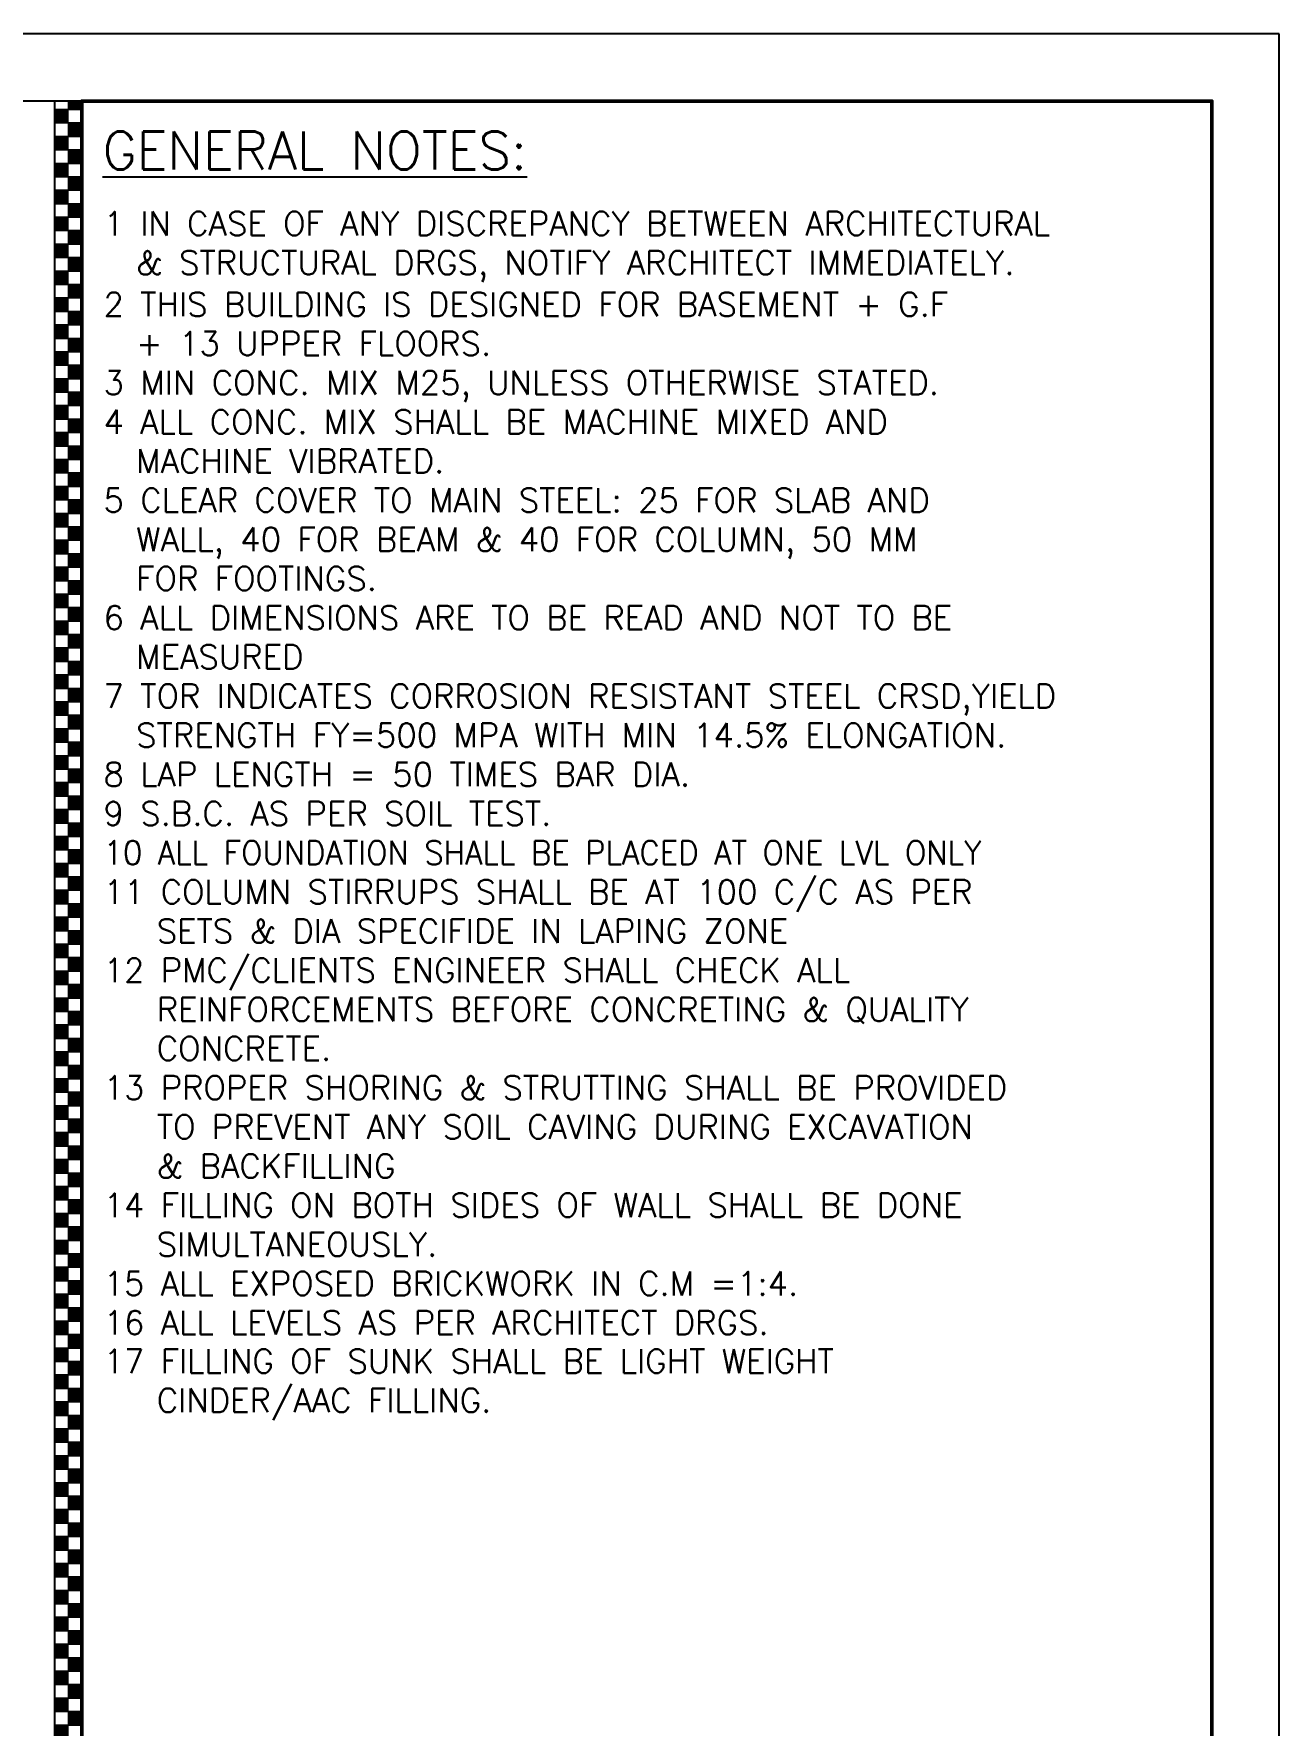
# Model space of a CAD drawing. Extents: x -200722 to 834823, y -494970 to 88783.
# Drawn here: x 305001 to 315183, y -377869 to -364050 of the extents above; entities that cross this region are included whole.
import ezdxf
from ezdxf.enums import TextEntityAlignment as Align

# ---------------------------------------------------------------- set-up
doc = ezdxf.new("R2010")
doc.units = 0
doc.header["$LTSCALE"] = 100
doc.header["$MEASUREMENT"] = 0
doc.layers.get('0').update_dxf_attribs({"linetype": 'CONTINUOUS'})
for name, color, linetype in [('5', 4, 'CONTINUOUS'), ('COR STEEL TAX', 2, 'CONTINUOUS'), ('TEXT', 2, 'CONTINUOUS')]:
    doc.layers.add(name, color=color, linetype=linetype)
doc.layers.add('9_PRINT BOUNDARY_NON PRINT', color=32, linetype='CONTINUOUS', plot=False)
doc.layers.add('9_TITLE TEXT', color=7, linetype='CONTINUOUS', lineweight=20)
doc.styles.get("Standard").update_dxf_attribs({"font": 'simplex.shx'})

# ---------------------------------------------------------------- blocks, each defined once
blk = doc.blocks.new('TITLE CHAIN')
at = {"layer": '9_TITLE TEXT'}
h = blk.add_hatch(color=256, dxfattribs=at)
h.dxf.hatch_style = 1
h.paths.add_polyline_path([(0, -1.62), (1, -1.62), (1, -0.62), (0, -0.62)])
h = blk.add_hatch(color=256, dxfattribs=at)
h.dxf.hatch_style = 1
h.paths.add_polyline_path([(1, -0.62), (2, -0.62), (2, 0), (1, 0)])
h = blk.add_hatch(color=256, dxfattribs=at)
h.dxf.hatch_style = 1
h.paths.add_polyline_path([(1, -2.62), (2, -2.62), (2, -1.62), (1, -1.62)])
h = blk.add_hatch(color=256, dxfattribs=at)
h.dxf.hatch_style = 1
h.paths.add_polyline_path([(0, -3.62), (1, -3.62), (1, -2.62), (0, -2.62)])
h = blk.add_hatch(color=256, dxfattribs=at)
h.dxf.hatch_style = 1
h.paths.add_polyline_path([(1, -4.62), (2, -4.62), (2, -3.62), (1, -3.62)])
h = blk.add_hatch(color=256, dxfattribs=at)
h.dxf.hatch_style = 1
h.paths.add_polyline_path([(0, -5.62), (1, -5.62), (1, -4.62), (0, -4.62)])
h = blk.add_hatch(color=256, dxfattribs=at)
h.dxf.hatch_style = 1
h.paths.add_polyline_path([(1, -6.62), (2, -6.62), (2, -5.62), (1, -5.62)])
h = blk.add_hatch(color=256, dxfattribs=at)
h.dxf.hatch_style = 1
h.paths.add_polyline_path([(0, -7.62), (1, -7.62), (1, -6.62), (0, -6.62)])
h = blk.add_hatch(color=256, dxfattribs=at)
h.dxf.hatch_style = 1
h.paths.add_polyline_path([(0, -9.62), (1, -9.62), (1, -8.62), (0, -8.62)])
h = blk.add_hatch(color=256, dxfattribs=at)
h.dxf.hatch_style = 1
h.paths.add_polyline_path([(1, -8.62), (2, -8.62), (2, -7.62), (1, -7.62)])
h = blk.add_hatch(color=256, dxfattribs=at)
h.dxf.hatch_style = 1
h.paths.add_polyline_path([(1, -10.62), (2, -10.62), (2, -9.62), (1, -9.62)])
h = blk.add_hatch(color=256, dxfattribs=at)
h.dxf.hatch_style = 1
h.paths.add_polyline_path([(0, -11.62), (1, -11.62), (1, -10.62), (0, -10.62)])
h = blk.add_hatch(color=256, dxfattribs=at)
h.dxf.hatch_style = 1
h.paths.add_polyline_path([(1, -12.62), (2, -12.62), (2, -11.62), (1, -11.62)])
h = blk.add_hatch(color=256, dxfattribs=at)
h.dxf.hatch_style = 1
h.paths.add_polyline_path([(0, -13.62), (1, -13.62), (1, -12.62), (0, -12.62)])
h = blk.add_hatch(color=256, dxfattribs=at)
h.dxf.hatch_style = 1
h.paths.add_polyline_path([(1, -14.62), (2, -14.62), (2, -13.62), (1, -13.62)])
h = blk.add_hatch(color=256, dxfattribs=at)
h.dxf.hatch_style = 1
h.paths.add_polyline_path([(0, -15.62), (1, -15.62), (1, -14.62), (0, -14.62)])
h = blk.add_hatch(color=256, dxfattribs=at)
h.dxf.hatch_style = 1
h.paths.add_polyline_path([(1, -16.62), (2, -16.62), (2, -15.62), (1, -15.62)])
h = blk.add_hatch(color=256, dxfattribs=at)
h.dxf.hatch_style = 1
h.paths.add_polyline_path([(0, -17.62), (1, -17.62), (1, -16.62), (0, -16.62)])
h = blk.add_hatch(color=256, dxfattribs=at)
h.dxf.hatch_style = 1
h.paths.add_polyline_path([(0, -19.62), (1, -19.62), (1, -18.62), (0, -18.62)])
h = blk.add_hatch(color=256, dxfattribs=at)
h.dxf.hatch_style = 1
h.paths.add_polyline_path([(1, -18.62), (2, -18.62), (2, -17.62), (1, -17.62)])
h = blk.add_hatch(color=256, dxfattribs=at)
h.dxf.hatch_style = 1
h.paths.add_polyline_path([(1, -20.62), (2, -20.62), (2, -19.62), (1, -19.62)])
h = blk.add_hatch(color=256, dxfattribs=at)
h.dxf.hatch_style = 1
h.paths.add_polyline_path([(0, -21.62), (1, -21.62), (1, -20.62), (0, -20.62)])
h = blk.add_hatch(color=256, dxfattribs=at)
h.dxf.hatch_style = 1
h.paths.add_polyline_path([(1, -22.62), (2, -22.62), (2, -21.62), (1, -21.62)])
h = blk.add_hatch(color=256, dxfattribs=at)
h.dxf.hatch_style = 1
h.paths.add_polyline_path([(0, -23.62), (1, -23.62), (1, -22.62), (0, -22.62)])
h = blk.add_hatch(color=256, dxfattribs=at)
h.dxf.hatch_style = 1
h.paths.add_polyline_path([(1, -24.62), (2, -24.62), (2, -23.62), (1, -23.62)])
h = blk.add_hatch(color=256, dxfattribs=at)
h.dxf.hatch_style = 1
h.paths.add_polyline_path([(0, -25.62), (1, -25.62), (1, -24.62), (0, -24.62)])
h = blk.add_hatch(color=256, dxfattribs=at)
h.dxf.hatch_style = 1
h.paths.add_polyline_path([(1, -26.62), (2, -26.62), (2, -25.62), (1, -25.62)])
h = blk.add_hatch(color=256, dxfattribs=at)
h.dxf.hatch_style = 1
h.paths.add_polyline_path([(0, -27.62), (1, -27.62), (1, -26.62), (0, -26.62)])
h = blk.add_hatch(color=256, dxfattribs=at)
h.dxf.hatch_style = 1
h.paths.add_polyline_path([(1, -28.62), (2, -28.62), (2, -27.62), (1, -27.62)])
h = blk.add_hatch(color=256, dxfattribs=at)
h.dxf.hatch_style = 1
h.paths.add_polyline_path([(0, -29.62), (1, -29.62), (1, -28.62), (0, -28.62)])
h = blk.add_hatch(color=256, dxfattribs=at)
h.dxf.hatch_style = 1
h.paths.add_polyline_path([(1, -30.62), (2, -30.62), (2, -29.62), (1, -29.62)])
h = blk.add_hatch(color=256, dxfattribs=at)
h.dxf.hatch_style = 1
h.paths.add_polyline_path([(0, -31.62), (1, -31.62), (1, -30.62), (0, -30.62)])
h = blk.add_hatch(color=256, dxfattribs=at)
h.dxf.hatch_style = 1
h.paths.add_polyline_path([(0, -33.62), (1, -33.62), (1, -32.62), (0, -32.62)])
h = blk.add_hatch(color=256, dxfattribs=at)
h.dxf.hatch_style = 1
h.paths.add_polyline_path([(1, -32.62), (2, -32.62), (2, -31.62), (1, -31.62)])
h = blk.add_hatch(color=256, dxfattribs=at)
h.dxf.hatch_style = 1
h.paths.add_polyline_path([(1, -34.62), (2, -34.62), (2, -33.62), (1, -33.62)])
h = blk.add_hatch(color=256, dxfattribs=at)
h.dxf.hatch_style = 1
h.paths.add_polyline_path([(0, -35.62), (1, -35.62), (1, -34.62), (0, -34.62)])
h = blk.add_hatch(color=256, dxfattribs=at)
h.dxf.hatch_style = 1
h.paths.add_polyline_path([(1, -36.62), (2, -36.62), (2, -35.62), (1, -35.62)])
h = blk.add_hatch(color=256, dxfattribs=at)
h.dxf.hatch_style = 1
h.paths.add_polyline_path([(0, -37.62), (1, -37.62), (1, -36.62), (0, -36.62)])
h = blk.add_hatch(color=256, dxfattribs=at)
h.dxf.hatch_style = 1
h.paths.add_polyline_path([(1, -38.62), (2, -38.62), (2, -37.62), (1, -37.62)])
h = blk.add_hatch(color=256, dxfattribs=at)
h.dxf.hatch_style = 1
h.paths.add_polyline_path([(0, -39.62), (1, -39.62), (1, -38.62), (0, -38.62)])
h = blk.add_hatch(color=256, dxfattribs=at)
h.dxf.hatch_style = 1
h.paths.add_polyline_path([(1, -40.62), (2, -40.62), (2, -39.62), (1, -39.62)])
h = blk.add_hatch(color=256, dxfattribs=at)
h.dxf.hatch_style = 1
h.paths.add_polyline_path([(0, -41.62), (1, -41.62), (1, -40.62), (0, -40.62)])
h = blk.add_hatch(color=256, dxfattribs=at)
h.dxf.hatch_style = 1
h.paths.add_polyline_path([(0, -43.62), (1, -43.62), (1, -42.62), (0, -42.62)])
h = blk.add_hatch(color=256, dxfattribs=at)
h.dxf.hatch_style = 1
h.paths.add_polyline_path([(1, -42.62), (2, -42.62), (2, -41.62), (1, -41.62)])
h = blk.add_hatch(color=256, dxfattribs=at)
h.dxf.hatch_style = 1
h.paths.add_polyline_path([(1, -44.62), (2, -44.62), (2, -43.62), (1, -43.62)])
h = blk.add_hatch(color=256, dxfattribs=at)
h.dxf.hatch_style = 1
h.paths.add_polyline_path([(0, -45.62), (1, -45.62), (1, -44.62), (0, -44.62)])
h = blk.add_hatch(color=256, dxfattribs=at)
h.dxf.hatch_style = 1
h.paths.add_polyline_path([(1, -46.62), (2, -46.62), (2, -45.62), (1, -45.62)])
h = blk.add_hatch(color=256, dxfattribs=at)
h.dxf.hatch_style = 1
h.paths.add_polyline_path([(0, -47.62), (1, -47.62), (1, -46.62), (0, -46.62)])
h = blk.add_hatch(color=256, dxfattribs=at)
h.dxf.hatch_style = 1
h.paths.add_polyline_path([(1, -48.62), (2, -48.62), (2, -47.62), (1, -47.62)])
h = blk.add_hatch(color=256, dxfattribs=at)
h.dxf.hatch_style = 1
h.paths.add_polyline_path([(0, -49.62), (1, -49.62), (1, -48.62), (0, -48.62)])
h = blk.add_hatch(color=256, dxfattribs=at)
h.dxf.hatch_style = 1
h.paths.add_polyline_path([(1, -50.62), (2, -50.62), (2, -49.62), (1, -49.62)])
h = blk.add_hatch(color=256, dxfattribs=at)
h.dxf.hatch_style = 1
h.paths.add_polyline_path([(0, -51.62), (1, -51.62), (1, -50.62), (0, -50.62)])
h = blk.add_hatch(color=256, dxfattribs=at)
h.dxf.hatch_style = 1
h.paths.add_polyline_path([(0, -53.62), (1, -53.62), (1, -52.62), (0, -52.62)])
h = blk.add_hatch(color=256, dxfattribs=at)
h.dxf.hatch_style = 1
h.paths.add_polyline_path([(1, -52.62), (2, -52.62), (2, -51.62), (1, -51.62)])
h = blk.add_hatch(color=256, dxfattribs=at)
h.dxf.hatch_style = 1
h.paths.add_polyline_path([(1, -54.62), (2, -54.62), (2, -53.62), (1, -53.62)])
h = blk.add_hatch(color=256, dxfattribs=at)
h.dxf.hatch_style = 1
h.paths.add_polyline_path([(0, -55.62), (1, -55.62), (1, -54.62), (0, -54.62)])
h = blk.add_hatch(color=256, dxfattribs=at)
h.dxf.hatch_style = 1
h.paths.add_polyline_path([(1, -56.62), (2, -56.62), (2, -55.62), (1, -55.62)])
h = blk.add_hatch(color=256, dxfattribs=at)
h.dxf.hatch_style = 1
h.paths.add_polyline_path([(0, -57.62), (1, -57.62), (1, -56.62), (0, -56.62)])
h = blk.add_hatch(color=256, dxfattribs=at)
h.dxf.hatch_style = 1
h.paths.add_polyline_path([(1, -58.62), (2, -58.62), (2, -57.62), (1, -57.62)])
h = blk.add_hatch(color=256, dxfattribs=at)
h.dxf.hatch_style = 1
h.paths.add_polyline_path([(0, -59.62), (1, -59.62), (1, -58.62), (0, -58.62)])
h = blk.add_hatch(color=256, dxfattribs=at)
h.dxf.hatch_style = 1
h.paths.add_polyline_path([(1, -60.62), (2, -60.62), (2, -59.62), (1, -59.62)])
h = blk.add_hatch(color=256, dxfattribs=at)
h.dxf.hatch_style = 1
h.paths.add_polyline_path([(0, -61.62), (1, -61.62), (1, -60.62), (0, -60.62)])
h = blk.add_hatch(color=256, dxfattribs=at)
h.dxf.hatch_style = 1
h.paths.add_polyline_path([(0, -63.62), (1, -63.62), (1, -62.62), (0, -62.62)])
h = blk.add_hatch(color=256, dxfattribs=at)
h.dxf.hatch_style = 1
h.paths.add_polyline_path([(1, -62.62), (2, -62.62), (2, -61.62), (1, -61.62)])
h = blk.add_hatch(color=256, dxfattribs=at)
h.dxf.hatch_style = 1
h.paths.add_polyline_path([(1, -64.62), (2, -64.62), (2, -63.62), (1, -63.62)])
h = blk.add_hatch(color=256, dxfattribs=at)
h.dxf.hatch_style = 1
h.paths.add_polyline_path([(0, -65.62), (1, -65.62), (1, -64.62), (0, -64.62)])
h = blk.add_hatch(color=256, dxfattribs=at)
h.dxf.hatch_style = 1
h.paths.add_polyline_path([(1, -66.62), (2, -66.62), (2, -65.62), (1, -65.62)])
h = blk.add_hatch(color=256, dxfattribs=at)
h.dxf.hatch_style = 1
h.paths.add_polyline_path([(0, -67.62), (1, -67.62), (1, -66.62), (0, -66.62)])
h = blk.add_hatch(color=256, dxfattribs=at)
h.dxf.hatch_style = 1
h.paths.add_polyline_path([(1, -68.62), (2, -68.62), (2, -67.62), (1, -67.62)])
h = blk.add_hatch(color=256, dxfattribs=at)
h.dxf.hatch_style = 1
h.paths.add_polyline_path([(0, -69.62), (1, -69.62), (1, -68.62), (0, -68.62)])
h = blk.add_hatch(color=256, dxfattribs=at)
h.dxf.hatch_style = 1
h.paths.add_polyline_path([(1, -70.62), (2, -70.62), (2, -69.62), (1, -69.62)])
h = blk.add_hatch(color=256, dxfattribs=at)
h.dxf.hatch_style = 1
h.paths.add_polyline_path([(0, -71.62), (1, -71.62), (1, -70.62), (0, -70.62)])
h = blk.add_hatch(color=256, dxfattribs=at)
h.dxf.hatch_style = 1
h.paths.add_polyline_path([(0, -73.62), (1, -73.62), (1, -72.62), (0, -72.62)])
h = blk.add_hatch(color=256, dxfattribs=at)
h.dxf.hatch_style = 1
h.paths.add_polyline_path([(1, -72.62), (2, -72.62), (2, -71.62), (1, -71.62)])
h = blk.add_hatch(color=256, dxfattribs=at)
h.dxf.hatch_style = 1
h.paths.add_polyline_path([(1, -74.62), (2, -74.62), (2, -73.62), (1, -73.62)])
h = blk.add_hatch(color=256, dxfattribs=at)
h.dxf.hatch_style = 1
h.paths.add_polyline_path([(0, -75.62), (1, -75.62), (1, -74.62), (0, -74.62)])
h = blk.add_hatch(color=256, dxfattribs=at)
h.dxf.hatch_style = 1
h.paths.add_polyline_path([(0, -77.62), (1, -77.62), (1, -76.62), (0, -76.62)])
h = blk.add_hatch(color=256, dxfattribs=at)
h.dxf.hatch_style = 1
h.paths.add_polyline_path([(1, -76.62), (2, -76.62), (2, -75.62), (1, -75.62)])
h = blk.add_hatch(color=256, dxfattribs=at)
h.dxf.hatch_style = 1
h.paths.add_polyline_path([(1, -78.62), (2, -78.62), (2, -77.62), (1, -77.62)])
h = blk.add_hatch(color=256, dxfattribs=at)
h.dxf.hatch_style = 1
h.paths.add_polyline_path([(0, -79.62), (1, -79.62), (1, -78.62), (0, -78.62)])
h = blk.add_hatch(color=256, dxfattribs=at)
h.dxf.hatch_style = 1
h.paths.add_polyline_path([(1, -80.62), (2, -80.62), (2, -79.62), (1, -79.62)])
h = blk.add_hatch(color=256, dxfattribs=at)
h.dxf.hatch_style = 1
h.paths.add_polyline_path([(0, -81.62), (1, -81.62), (1, -80.62), (0, -80.62)])
h = blk.add_hatch(color=256, dxfattribs=at)
h.dxf.hatch_style = 1
h.paths.add_polyline_path([(1, -82.62), (2, -82.62), (2, -81.62), (1, -81.62)])
h = blk.add_hatch(color=256, dxfattribs=at)
h.dxf.hatch_style = 1
h.paths.add_polyline_path([(0, -83.62), (1, -83.62), (1, -82.62), (0, -82.62)])
h = blk.add_hatch(color=256, dxfattribs=at)
h.dxf.hatch_style = 1
h.paths.add_polyline_path([(1, -84.62), (2, -84.62), (2, -83.62), (1, -83.62)])
h = blk.add_hatch(color=256, dxfattribs=at)
h.dxf.hatch_style = 1
h.paths.add_polyline_path([(0, -85.62), (1, -85.62), (1, -84.62), (0, -84.62)])
h = blk.add_hatch(color=256, dxfattribs=at)
h.dxf.hatch_style = 1
h.paths.add_polyline_path([(0, -87.62), (1, -87.62), (1, -86.62), (0, -86.62)])
h = blk.add_hatch(color=256, dxfattribs=at)
h.dxf.hatch_style = 1
h.paths.add_polyline_path([(1, -86.62), (2, -86.62), (2, -85.62), (1, -85.62)])
h = blk.add_hatch(color=256, dxfattribs=at)
h.dxf.hatch_style = 1
h.paths.add_polyline_path([(1, -88.62), (2, -88.62), (2, -87.62), (1, -87.62)])
h = blk.add_hatch(color=256, dxfattribs=at)
h.dxf.hatch_style = 1
h.paths.add_polyline_path([(0, -89.62), (1, -89.62), (1, -88.62), (0, -88.62)])
h = blk.add_hatch(color=256, dxfattribs=at)
h.dxf.hatch_style = 1
h.paths.add_polyline_path([(1, -90.62), (2, -90.62), (2, -89.62), (1, -89.62)])
h = blk.add_hatch(color=256, dxfattribs=at)
h.dxf.hatch_style = 1
h.paths.add_polyline_path([(0, -91.62), (1, -91.62), (1, -90.62), (0, -90.62)])
h = blk.add_hatch(color=256, dxfattribs=at)
h.dxf.hatch_style = 1
h.paths.add_polyline_path([(1, -92.62), (2, -92.62), (2, -91.62), (1, -91.62)])
h = blk.add_hatch(color=256, dxfattribs=at)
h.dxf.hatch_style = 1
h.paths.add_polyline_path([(0, -93.62), (1, -93.62), (1, -92.62), (0, -92.62)])
h = blk.add_hatch(color=256, dxfattribs=at)
h.dxf.hatch_style = 1
h.paths.add_polyline_path([(1, -94.62), (2, -94.62), (2, -93.62), (1, -93.62)])
h = blk.add_hatch(color=256, dxfattribs=at)
h.dxf.hatch_style = 1
h.paths.add_polyline_path([(0, -95.62), (1, -95.62), (1, -94.62), (0, -94.62)])
h = blk.add_hatch(color=256, dxfattribs=at)
h.dxf.hatch_style = 1
h.paths.add_polyline_path([(0, -97.62), (1, -97.62), (1, -96.62), (0, -96.62)])
h = blk.add_hatch(color=256, dxfattribs=at)
h.dxf.hatch_style = 1
h.paths.add_polyline_path([(1, -96.62), (2, -96.62), (2, -95.62), (1, -95.62)])
h = blk.add_hatch(color=256, dxfattribs=at)
h.dxf.hatch_style = 1
h.paths.add_polyline_path([(1, -98.62), (2, -98.62), (2, -97.62), (1, -97.62)])
h = blk.add_hatch(color=256, dxfattribs=at)
h.dxf.hatch_style = 1
h.paths.add_polyline_path([(0, -99.62), (1, -99.62), (1, -98.62), (0, -98.62)])
h = blk.add_hatch(color=256, dxfattribs=at)
h.dxf.hatch_style = 1
h.paths.add_polyline_path([(1, -100.62), (2, -100.62), (2, -99.62), (1, -99.62)])
h = blk.add_hatch(color=256, dxfattribs=at)
h.dxf.hatch_style = 1
h.paths.add_polyline_path([(0, -101.62), (1, -101.62), (1, -100.62), (0, -100.62)])
h = blk.add_hatch(color=256, dxfattribs=at)
h.dxf.hatch_style = 1
h.paths.add_polyline_path([(1, -102.62), (2, -102.62), (2, -101.62), (1, -101.62)])
h = blk.add_hatch(color=256, dxfattribs=at)
h.dxf.hatch_style = 1
h.paths.add_polyline_path([(0, -103.62), (1, -103.62), (1, -102.62), (0, -102.62)])
h = blk.add_hatch(color=256, dxfattribs=at)
h.dxf.hatch_style = 1
h.paths.add_polyline_path([(1, -104.62), (2, -104.62), (2, -103.62), (1, -103.62)])
h = blk.add_hatch(color=256, dxfattribs=at)
h.dxf.hatch_style = 1
h.paths.add_polyline_path([(0, -105.62), (1, -105.62), (1, -104.62), (0, -104.62)])
h = blk.add_hatch(color=256, dxfattribs=at)
h.dxf.hatch_style = 1
h.paths.add_polyline_path([(0, -107.62), (1, -107.62), (1, -106.62), (0, -106.62)])
h = blk.add_hatch(color=256, dxfattribs=at)
h.dxf.hatch_style = 1
h.paths.add_polyline_path([(1, -106.62), (2, -106.62), (2, -105.62), (1, -105.62)])
h = blk.add_hatch(color=256, dxfattribs=at)
h.dxf.hatch_style = 1
h.paths.add_polyline_path([(1, -108.62), (2, -108.62), (2, -107.62), (1, -107.62)])
h = blk.add_hatch(color=256, dxfattribs=at)
h.dxf.hatch_style = 1
h.paths.add_polyline_path([(0, -109.62), (1, -109.62), (1, -108.62), (0, -108.62)])
h = blk.add_hatch(color=256, dxfattribs=at)
h.dxf.hatch_style = 1
h.paths.add_polyline_path([(1, -110.62), (2, -110.62), (2, -109.62), (1, -109.62)])
h = blk.add_hatch(color=256, dxfattribs=at)
h.dxf.hatch_style = 1
h.paths.add_polyline_path([(0, -111.62), (1, -111.62), (1, -110.62), (0, -110.62)])
h = blk.add_hatch(color=256, dxfattribs=at)
h.dxf.hatch_style = 1
h.paths.add_polyline_path([(1, -112.62), (2, -112.62), (2, -111.62), (1, -111.62)])
h = blk.add_hatch(color=256, dxfattribs=at)
h.dxf.hatch_style = 1
h.paths.add_polyline_path([(0, -113.62), (1, -113.62), (1, -112.62), (0, -112.62)])
h = blk.add_hatch(color=256, dxfattribs=at)
h.dxf.hatch_style = 1
h.paths.add_polyline_path([(1, -114.62), (2, -114.62), (2, -113.62), (1, -113.62)])
h = blk.add_hatch(color=256, dxfattribs=at)
h.dxf.hatch_style = 1
h.paths.add_polyline_path([(0, -115.62), (1, -115.62), (1, -114.62), (0, -114.62)])
h = blk.add_hatch(color=256, dxfattribs=at)
h.dxf.hatch_style = 1
h.paths.add_polyline_path([(0, -117.62), (1, -117.62), (1, -116.62), (0, -116.62)])
h = blk.add_hatch(color=256, dxfattribs=at)
h.dxf.hatch_style = 1
h.paths.add_polyline_path([(1, -116.62), (2, -116.62), (2, -115.62), (1, -115.62)])
h = blk.add_hatch(color=256, dxfattribs=at)
h.dxf.hatch_style = 1
h.paths.add_polyline_path([(1, -118.62), (2, -118.62), (2, -117.62), (1, -117.62)])
h = blk.add_hatch(color=256, dxfattribs=at)
h.dxf.hatch_style = 1
h.paths.add_polyline_path([(0, -119.62), (1, -119.62), (1, -118.62), (0, -118.62)])
h = blk.add_hatch(color=256, dxfattribs=at)
h.dxf.hatch_style = 1
h.paths.add_polyline_path([(1, -120.62), (2, -120.62), (2, -119.62), (1, -119.62)])
h = blk.add_hatch(color=256, dxfattribs=at)
h.dxf.hatch_style = 1
h.paths.add_polyline_path([(0, -121.62), (1, -121.62), (1, -120.62), (0, -120.62)])
for p, q in [((0, -584), (0, 0)), ((2, -584), (2, 0))]:
    blk.add_line(p, q, dxfattribs=at)
for points in [[(0, -1.62), (1, -1.62), (1, -0.62), (0, -0.62)], [(1, -0.62), (2, -0.62), (2, 0), (1, 0)], [(1, -2.62), (2, -2.62), (2, -1.62), (1, -1.62)], [(0, -3.62), (1, -3.62), (1, -2.62), (0, -2.62)], [(1, -4.62), (2, -4.62), (2, -3.62), (1, -3.62)], [(0, -5.62), (1, -5.62), (1, -4.62), (0, -4.62)], [(1, -6.62), (2, -6.62), (2, -5.62), (1, -5.62)], [(0, -7.62), (1, -7.62), (1, -6.62), (0, -6.62)], [(0, -9.62), (1, -9.62), (1, -8.62), (0, -8.62)], [(1, -8.62), (2, -8.62), (2, -7.62), (1, -7.62)], [(1, -10.62), (2, -10.62), (2, -9.62), (1, -9.62)], [(0, -11.62), (1, -11.62), (1, -10.62), (0, -10.62)], [(1, -12.62), (2, -12.62), (2, -11.62), (1, -11.62)], [(0, -13.62), (1, -13.62), (1, -12.62), (0, -12.62)], [(1, -14.62), (2, -14.62), (2, -13.62), (1, -13.62)], [(0, -15.62), (1, -15.62), (1, -14.62), (0, -14.62)], [(1, -16.62), (2, -16.62), (2, -15.62), (1, -15.62)], [(0, -17.62), (1, -17.62), (1, -16.62), (0, -16.62)], [(0, -19.62), (1, -19.62), (1, -18.62), (0, -18.62)], [(1, -18.62), (2, -18.62), (2, -17.62), (1, -17.62)], [(1, -20.62), (2, -20.62), (2, -19.62), (1, -19.62)], [(0, -21.62), (1, -21.62), (1, -20.62), (0, -20.62)], [(1, -22.62), (2, -22.62), (2, -21.62), (1, -21.62)], [(0, -23.62), (1, -23.62), (1, -22.62), (0, -22.62)], [(1, -24.62), (2, -24.62), (2, -23.62), (1, -23.62)], [(0, -25.62), (1, -25.62), (1, -24.62), (0, -24.62)], [(1, -26.62), (2, -26.62), (2, -25.62), (1, -25.62)], [(0, -27.62), (1, -27.62), (1, -26.62), (0, -26.62)], [(1, -28.62), (2, -28.62), (2, -27.62), (1, -27.62)], [(0, -29.62), (1, -29.62), (1, -28.62), (0, -28.62)], [(1, -30.62), (2, -30.62), (2, -29.62), (1, -29.62)], [(0, -31.62), (1, -31.62), (1, -30.62), (0, -30.62)], [(0, -33.62), (1, -33.62), (1, -32.62), (0, -32.62)], [(1, -32.62), (2, -32.62), (2, -31.62), (1, -31.62)], [(1, -34.62), (2, -34.62), (2, -33.62), (1, -33.62)], [(0, -35.62), (1, -35.62), (1, -34.62), (0, -34.62)], [(1, -36.62), (2, -36.62), (2, -35.62), (1, -35.62)], [(0, -37.62), (1, -37.62), (1, -36.62), (0, -36.62)], [(1, -38.62), (2, -38.62), (2, -37.62), (1, -37.62)], [(0, -39.62), (1, -39.62), (1, -38.62), (0, -38.62)], [(1, -40.62), (2, -40.62), (2, -39.62), (1, -39.62)], [(0, -41.62), (1, -41.62), (1, -40.62), (0, -40.62)], [(0, -43.62), (1, -43.62), (1, -42.62), (0, -42.62)], [(1, -42.62), (2, -42.62), (2, -41.62), (1, -41.62)], [(1, -44.62), (2, -44.62), (2, -43.62), (1, -43.62)], [(0, -45.62), (1, -45.62), (1, -44.62), (0, -44.62)], [(1, -46.62), (2, -46.62), (2, -45.62), (1, -45.62)], [(0, -47.62), (1, -47.62), (1, -46.62), (0, -46.62)], [(1, -48.62), (2, -48.62), (2, -47.62), (1, -47.62)], [(0, -49.62), (1, -49.62), (1, -48.62), (0, -48.62)], [(1, -50.62), (2, -50.62), (2, -49.62), (1, -49.62)], [(0, -51.62), (1, -51.62), (1, -50.62), (0, -50.62)], [(0, -53.62), (1, -53.62), (1, -52.62), (0, -52.62)], [(1, -52.62), (2, -52.62), (2, -51.62), (1, -51.62)], [(1, -54.62), (2, -54.62), (2, -53.62), (1, -53.62)], [(0, -55.62), (1, -55.62), (1, -54.62), (0, -54.62)], [(1, -56.62), (2, -56.62), (2, -55.62), (1, -55.62)], [(0, -57.62), (1, -57.62), (1, -56.62), (0, -56.62)], [(1, -58.62), (2, -58.62), (2, -57.62), (1, -57.62)], [(0, -59.62), (1, -59.62), (1, -58.62), (0, -58.62)], [(1, -60.62), (2, -60.62), (2, -59.62), (1, -59.62)], [(0, -61.62), (1, -61.62), (1, -60.62), (0, -60.62)], [(0, -63.62), (1, -63.62), (1, -62.62), (0, -62.62)], [(1, -62.62), (2, -62.62), (2, -61.62), (1, -61.62)], [(1, -64.62), (2, -64.62), (2, -63.62), (1, -63.62)], [(0, -65.62), (1, -65.62), (1, -64.62), (0, -64.62)], [(1, -66.62), (2, -66.62), (2, -65.62), (1, -65.62)], [(0, -67.62), (1, -67.62), (1, -66.62), (0, -66.62)], [(1, -68.62), (2, -68.62), (2, -67.62), (1, -67.62)], [(0, -69.62), (1, -69.62), (1, -68.62), (0, -68.62)], [(1, -70.62), (2, -70.62), (2, -69.62), (1, -69.62)], [(0, -71.62), (1, -71.62), (1, -70.62), (0, -70.62)], [(0, -73.62), (1, -73.62), (1, -72.62), (0, -72.62)], [(1, -72.62), (2, -72.62), (2, -71.62), (1, -71.62)], [(1, -74.62), (2, -74.62), (2, -73.62), (1, -73.62)], [(0, -75.62), (1, -75.62), (1, -74.62), (0, -74.62)], [(0, -77.62), (1, -77.62), (1, -76.62), (0, -76.62)], [(1, -76.62), (2, -76.62), (2, -75.62), (1, -75.62)], [(1, -78.62), (2, -78.62), (2, -77.62), (1, -77.62)], [(0, -79.62), (1, -79.62), (1, -78.62), (0, -78.62)], [(1, -80.62), (2, -80.62), (2, -79.62), (1, -79.62)], [(0, -81.62), (1, -81.62), (1, -80.62), (0, -80.62)], [(1, -82.62), (2, -82.62), (2, -81.62), (1, -81.62)], [(0, -83.62), (1, -83.62), (1, -82.62), (0, -82.62)], [(1, -84.62), (2, -84.62), (2, -83.62), (1, -83.62)], [(0, -85.62), (1, -85.62), (1, -84.62), (0, -84.62)], [(0, -87.62), (1, -87.62), (1, -86.62), (0, -86.62)], [(1, -86.62), (2, -86.62), (2, -85.62), (1, -85.62)], [(1, -88.62), (2, -88.62), (2, -87.62), (1, -87.62)], [(0, -89.62), (1, -89.62), (1, -88.62), (0, -88.62)], [(1, -90.62), (2, -90.62), (2, -89.62), (1, -89.62)], [(0, -91.62), (1, -91.62), (1, -90.62), (0, -90.62)], [(1, -92.62), (2, -92.62), (2, -91.62), (1, -91.62)], [(0, -93.62), (1, -93.62), (1, -92.62), (0, -92.62)], [(1, -94.62), (2, -94.62), (2, -93.62), (1, -93.62)], [(0, -95.62), (1, -95.62), (1, -94.62), (0, -94.62)], [(0, -97.62), (1, -97.62), (1, -96.62), (0, -96.62)], [(1, -96.62), (2, -96.62), (2, -95.62), (1, -95.62)], [(1, -98.62), (2, -98.62), (2, -97.62), (1, -97.62)], [(0, -99.62), (1, -99.62), (1, -98.62), (0, -98.62)], [(1, -100.62), (2, -100.62), (2, -99.62), (1, -99.62)], [(0, -101.62), (1, -101.62), (1, -100.62), (0, -100.62)], [(1, -102.62), (2, -102.62), (2, -101.62), (1, -101.62)], [(0, -103.62), (1, -103.62), (1, -102.62), (0, -102.62)], [(1, -104.62), (2, -104.62), (2, -103.62), (1, -103.62)], [(0, -105.62), (1, -105.62), (1, -104.62), (0, -104.62)], [(0, -107.62), (1, -107.62), (1, -106.62), (0, -106.62)], [(1, -106.62), (2, -106.62), (2, -105.62), (1, -105.62)], [(1, -108.62), (2, -108.62), (2, -107.62), (1, -107.62)], [(0, -109.62), (1, -109.62), (1, -108.62), (0, -108.62)], [(1, -110.62), (2, -110.62), (2, -109.62), (1, -109.62)], [(0, -111.62), (1, -111.62), (1, -110.62), (0, -110.62)], [(1, -112.62), (2, -112.62), (2, -111.62), (1, -111.62)], [(0, -113.62), (1, -113.62), (1, -112.62), (0, -112.62)], [(1, -114.62), (2, -114.62), (2, -113.62), (1, -113.62)], [(0, -115.62), (1, -115.62), (1, -114.62), (0, -114.62)], [(0, -117.62), (1, -117.62), (1, -116.62), (0, -116.62)], [(1, -116.62), (2, -116.62), (2, -115.62), (1, -115.62)], [(1, -118.62), (2, -118.62), (2, -117.62), (1, -117.62)], [(0, -119.62), (1, -119.62), (1, -118.62), (0, -118.62)], [(1, -120.62), (2, -120.62), (2, -119.62), (1, -119.62)], [(0, -121.62), (1, -121.62), (1, -120.62), (0, -120.62)]]:
    blk.add_lwpolyline(points, close=True, dxfattribs=at)

msp = doc.modelspace()

# ---------------------------------------------------------------- linework, layer by layer
at = {"color": 18, "true_color": 0x000000}
msp.add_lwpolyline([(223222.7, -428839.6), (314632.7, -428839.6), (314632.7, -364599.6), (223222.7, -364599.6)], close=True, dxfattribs=at)
at = {"layer": '5', "color": 7, "lineweight": -2}
msp.add_line((305172.7, -428839.6), (305172.7, -364599.6), dxfattribs=at)
msp.add_line((305172.7, -428839.6), (305172.7, -364599.6), dxfattribs=at)
at = {"layer": '9_PRINT BOUNDARY_NON PRINT', "color": 18, "true_color": 0x000000}
msp.add_lwpolyline([(222672.7, -429389.6), (315182.7, -429389.6), (315182.7, -364049.6), (222672.7, -364049.6)], close=True, dxfattribs=at)
at = {"layer": '9_TITLE TEXT', "color": 18, "true_color": 0x000000}
msp.add_line((305172.7, -428138.4), (305172.7, -364599.6), dxfattribs=at)
for points in [[(314632.7, -364599.6), (223222.7, -364599.6), (223222.7, -428839.6), (314632.7, -428839.6)], [(314632.7, -364599.6), (314632.7, -428839.6)]]:
    msp.add_lwpolyline(points, dxfattribs=at)
at = {"layer": '9_TITLE TEXT', "color": 18, "lineweight": 50, "true_color": 0x000000}
msp.add_lwpolyline([(314632.7, -428839.6), (305392.7, -428839.6), (305392.7, -364599.7), (314632.7, -364599.6)], close=True, dxfattribs=at)

# ---------------------------------------------------------------- block references
at = {"color": 18, "true_color": 0x000000, "xscale": 110, "yscale": 110, "zscale": 110}
msp.add_blockref('TITLE CHAIN', (305172.7, -364599.6), dxfattribs=at)

# ---------------------------------------------------------------- texts
at = {"layer": 'COR STEEL TAX', "color": 18, "linetype": 'ByBlock', "true_color": 0x000000}
msp.add_text('%%UGENERAL NOTES:', height=309.142, dxfattribs=at).set_placement((305563.1, -365157.2))
at = {"layer": 'TEXT', "color": 18, "linetype": 'ByBlock', "true_color": 0x000000}
for s, height, p in [('1 IN CASE OF ANY DISCREPANCY BETWEEN ARCHITECTURAL', 194.586, (305571.6, -365599.6)), ('  & STRUCTURAL DRGS, NOTIFY ARCHITECT IMMEDIATELY.', 194.586, (305571.6, -365919.6)), ('2 THIS BUILDING IS DESIGNED FOR BASEMENT + G.F', 194.586, (305571.6, -366260.1)), ('  + 13 UPPER FLOORS.', 194.586, (305571.6, -366580.1)), ('3 MIN CONC. MIX M25, UNLESS OTHERWISE STATED.', 194.586, (305571.6, -366900.1)), ('4 ALL CONC. MIX SHALL BE MACHINE MIXED AND', 194.586, (305571.6, -367220.1)), ('  MACHINE VIBRATED.', 194.586, (305571.6, -367540.1)), ('5 CLEAR COVER TO MAIN STEEL: 25 FOR SLAB AND', 194.586, (305571.6, -367860.1)), ('  WALL, 40 FOR BEAM & 40 FOR COLUMN, 50 MM', 194.586, (305571.6, -368180.1)), ('  FOR FOOTINGS.', 194.586, (305571.6, -368500.1)), ('6 ALL DIMENSIONS ARE TO BE READ AND NOT TO BE', 194.586, (305571.6, -368820.2)), ('  MEASURED', 194.59, (305571.6, -369140.2)), ('7 TOR INDICATES CORROSION RESISTANT STEEL CRSD,YIELD ', 194.586, (305571.6, -369460.2)), ('  STRENGTH FY=500 MPA WITH MIN 14.5%%% ELONGATION.', 194.586, (305571.6, -369780.2)), ('8 LAP LENGTH = 50 TIMES BAR DIA.', 194.586, (305571.6, -370100.2)), ('9 S.B.C. AS PER SOIL TEST.', 194.586, (305571.6, -370420.2)), ('11 COLUMN STIRRUPS SHALL BE AT 100 C/C AS PER', 194.586, (305571.6, -371060.2)), ('   SETS & DIA SPECIFIDE IN LAPING ZONE', 194.586, (305571.6, -371380.2)), ('12 PMC/CLIENTS ENGINEER SHALL CHECK ALL', 194.586, (305571.6, -371700.2)), ('   REINFORCEMENTS BEFORE CONCRETING & QUALITY', 194.586, (305571.6, -372020.2)), ('   CONCRETE.', 194.586, (305571.6, -372340.2)), ('13 PROPER SHORING & STRUTTING SHALL BE PROVIDED', 194.586, (305571.6, -372660.2)), ('   TO PREVENT ANY SOIL CAVING DURING EXCAVATION', 194.586, (305571.6, -372980.2)), ('   & BACKFILLING', 194.586, (305571.6, -373300.2)), ('14 FILLING ON BOTH SIDES OF WALL SHALL BE DONE', 194.586, (305571.6, -373620.2)), ('   SIMULTANEOUSLY.', 194.586, (305571.6, -373940.2)), ('15 ALL EXPOSED BRICKWORK IN C.M =1:4.', 194.586, (305571.6, -374260.2)), ('16 ALL LEVELS AS PER ARCHITECT DRGS.', 194.586, (305571.6, -374580.2)), ('17 FILLING OF SUNK SHALL BE LIGHT WEIGHT', 194.586, (305571.6, -374894.8)), ('   CINDER/AAC FILLING.', 194.586, (305571.6, -375214.8))]:
    msp.add_text(s, height=height, dxfattribs=at).set_placement(p, align=Align.MIDDLE_LEFT)
at = {"layer": 'TEXT', "color": 18, "linetype": 'ByBlock', "true_color": 0x000000, "width": 0.95}
msp.add_text('10 ALL FOUNDATION SHALL BE PLACED AT ONE LVL ONLY', height=194.586, dxfattribs=at).set_placement((305571.6, -370740.2), align=Align.MIDDLE_LEFT)

doc.saveas('drawing.dxf')
